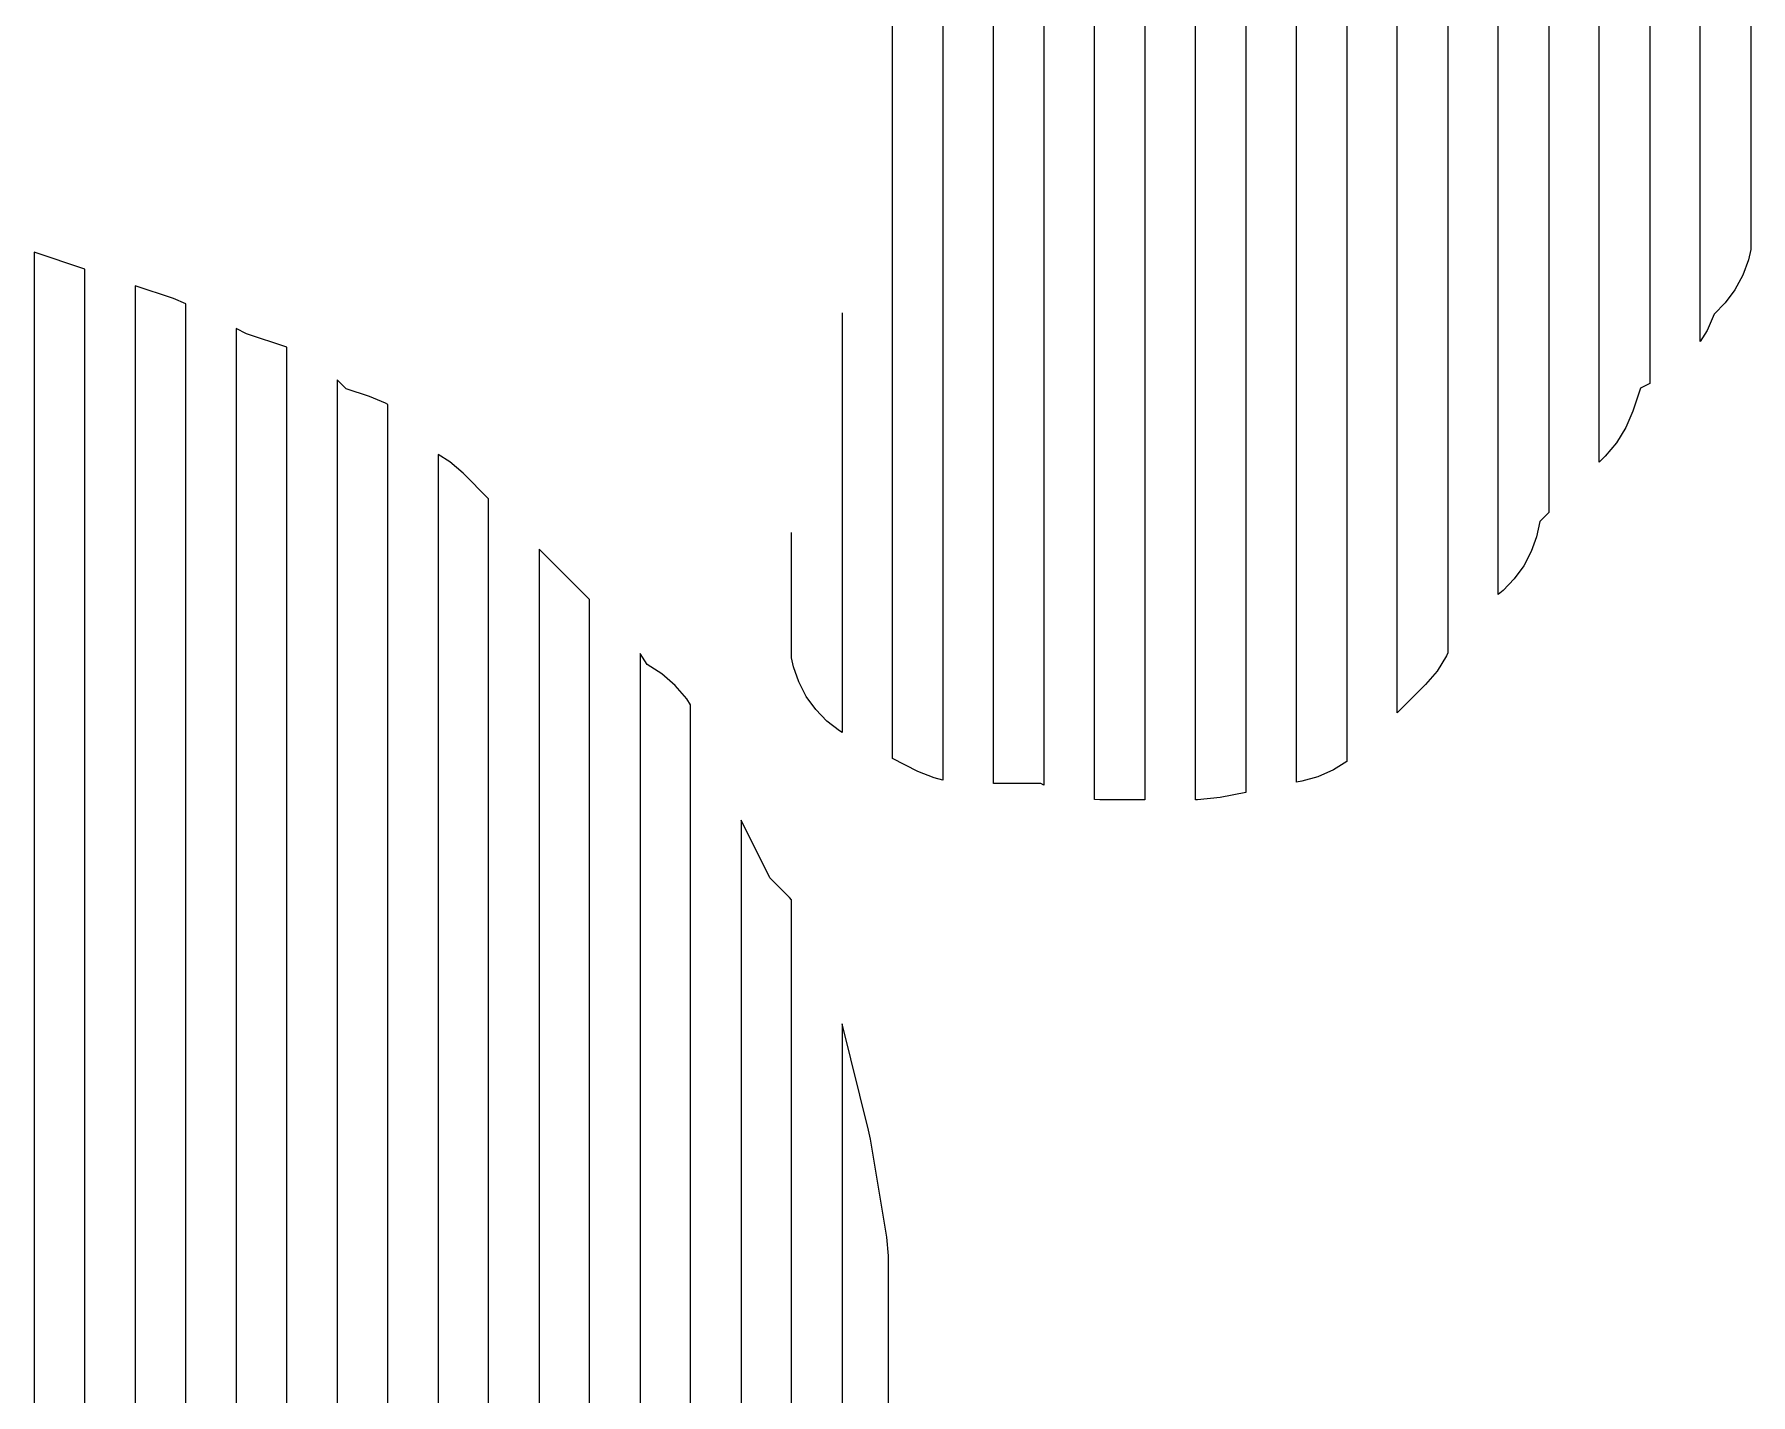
# Model space of a CAD drawing. Header units: millimetres. Extents: x -6 to 1890, y -8 to 898.
# Drawn here: x 1629.6 to 1765.6, y 213.9 to 321.7 of the extents above; entities that cross this region are included whole.
import ezdxf

# ---------------------------------------------------------------- set-up
doc = ezdxf.new("R2010")
doc.units = ezdxf.units.MM
doc.layers.add('PASSADAS_COMPLETAS', color=1, linetype='CONTINUOUS')
doc.layers.add('PECAS_2D', color=3, linetype='CONTINUOUS')

msp = doc.modelspace()

# ---------------------------------------------------------------- linework, layer by layer
at = {"layer": 'PASSADAS_COMPLETAS'}
for points in [[(1709.578, 406.779), (1709.578, 272.543), (1709.578, 271.253), (1709.578, 269.962), (1709.578, 268.671), (1709.578, 267.38), (1709.578, 266.09), (1709.578, 262.217), (1709.325, 262.347), (1705.578, 262.347), (1705.578, 266.222), (1705.578, 267.513), (1705.578, 268.805), (1705.578, 270.096), (1705.578, 271.388), (1705.578, 280.429), (1705.578, 297.22), (1705.578, 299.803), (1705.578, 332.094)], [(1717.578, 399.331), (1717.578, 271.393), (1717.578, 270.1), (1717.578, 268.808), (1717.578, 267.516), (1717.578, 266.223), (1717.578, 264.931), (1717.578, 261.054), (1714, 261.054), (1713.578, 261.082), (1713.578, 264.966), (1713.578, 266.26), (1713.578, 267.554), (1713.578, 268.849), (1713.578, 270.143), (1713.578, 271.438), (1713.578, 274.026), (1713.578, 403.466)], [(1725.578, 388.287), (1725.578, 271.977), (1725.578, 270.685), (1725.578, 269.392), (1725.578, 268.1), (1725.578, 266.808), (1725.578, 265.515), (1725.578, 261.638), (1723.54, 261.231), (1721.755, 261.054), (1721.578, 261.054), (1721.578, 264.948), (1721.578, 266.245), (1721.578, 267.543), (1721.578, 268.841), (1721.578, 270.139), (1721.578, 271.437), (1721.578, 393.43)], [(1733.578, 373.065), (1733.578, 275.774), (1733.578, 274.477), (1733.578, 273.18), (1733.578, 271.883), (1733.578, 270.585), (1733.578, 269.288), (1733.578, 264.099), (1732.512, 263.424), (1731.284, 262.879), (1730.003, 262.523), (1729.578, 262.438), (1729.578, 266.324), (1729.578, 267.62), (1729.578, 268.915), (1729.578, 270.21), (1729.578, 271.506), (1729.578, 272.801), (1729.578, 382.902)], [(1741.578, 339.723), (1741.578, 312.65), (1741.578, 311.361), (1741.578, 310.072), (1741.578, 308.783), (1741.578, 306.205), (1741.578, 301.048), (1741.578, 299.759), (1741.578, 298.47), (1741.578, 297.18), (1741.578, 294.602), (1741.578, 293.313), (1741.578, 292.024), (1741.578, 290.734), (1741.578, 289.445), (1741.578, 288.156), (1741.578, 286.867), (1741.578, 285.578), (1741.578, 284.289), (1741.578, 282.999), (1741.578, 281.71), (1741.578, 280.421), (1741.578, 279.132), (1741.578, 277.843), (1741.578, 272.686), (1741.477, 272.447), (1740.736, 271.247), (1739.824, 270.183), (1737.578, 267.937), (1737.578, 273.124), (1737.578, 274.421), (1737.578, 275.718), (1737.578, 277.014), (1737.578, 278.311), (1737.578, 279.608), (1737.578, 280.905), (1737.578, 282.202), (1737.578, 283.498), (1737.578, 286.092), (1737.578, 287.389), (1737.578, 288.686), (1737.578, 361.306)], [(1701.578, 328.641), (1701.578, 300.159), (1701.578, 298.865), (1701.578, 297.57), (1701.578, 296.276), (1701.578, 292.392), (1701.578, 291.097), (1701.578, 289.803), (1701.578, 285.919), (1701.578, 284.624), (1701.578, 283.33), (1701.578, 274.267), (1701.578, 272.973), (1701.578, 271.678), (1701.578, 270.384), (1701.578, 269.089), (1701.578, 267.794), (1701.578, 262.616), (1700.888, 262.779), (1699.589, 263.307), (1697.578, 264.313), (1697.578, 269.501), (1697.578, 270.798), (1697.578, 272.094), (1697.578, 273.391), (1697.578, 274.688), (1697.578, 279.876), (1697.578, 281.173), (1697.578, 282.47), (1697.578, 283.767), (1697.578, 285.063), (1697.578, 286.36), (1697.578, 342.127)], [(1749.578, 322.605), (1749.578, 321.312), (1749.578, 320.019), (1749.578, 318.726), (1749.578, 317.433), (1749.578, 316.14), (1749.578, 314.847), (1749.578, 313.554), (1749.578, 312.261), (1749.578, 310.968), (1749.578, 309.675), (1749.578, 308.382), (1749.578, 307.089), (1749.578, 305.796), (1749.578, 304.503), (1749.578, 303.21), (1749.578, 301.917), (1749.578, 300.624), (1749.578, 299.331), (1749.578, 298.038), (1749.578, 296.745), (1749.578, 295.452), (1749.578, 294.159), (1749.578, 292.866), (1749.578, 291.573), (1749.578, 290.28), (1749.578, 288.987), (1749.578, 283.815), (1748.862, 283.099), (1748.609, 281.9), (1748.186, 280.718), (1747.594, 279.59), (1746.846, 278.551), (1745.964, 277.631), (1745.578, 277.327), (1745.578, 283.821), (1745.578, 285.12), (1745.578, 286.419), (1745.578, 287.717), (1745.578, 289.016), (1745.578, 290.315), (1745.578, 291.614), (1745.578, 292.913), (1745.578, 294.212), (1745.578, 295.51), (1745.578, 296.809), (1745.578, 299.407), (1745.578, 300.706), (1745.578, 302.005), (1745.578, 303.303), (1745.578, 304.602), (1745.578, 305.901), (1745.578, 307.2), (1745.578, 308.499), (1745.578, 309.798), (1745.578, 311.096), (1745.578, 312.395), (1745.578, 313.694), (1745.578, 314.993), (1745.578, 316.292), (1745.578, 317.59), (1745.578, 318.889), (1745.578, 320.188), (1745.578, 321.487), (1745.578, 322.786)], [(1757.578, 322.668), (1757.578, 321.367), (1757.578, 320.066), (1757.578, 318.766), (1757.578, 317.465), (1757.578, 316.164), (1757.578, 314.863), (1757.578, 313.562), (1757.578, 312.261), (1757.578, 310.96), (1757.578, 309.659), (1757.578, 307.058), (1757.578, 305.757), (1757.578, 304.456), (1757.578, 303.155), (1757.578, 301.854), (1757.578, 300.553), (1757.578, 299.252), (1757.578, 297.952), (1757.578, 294.049), (1756.854, 293.676), (1756.241, 291.836), (1755.696, 290.544), (1754.954, 289.344), (1754.042, 288.279), (1753.578, 287.815), (1753.578, 293.013), (1753.578, 294.312), (1753.578, 295.612), (1753.578, 296.911), (1753.578, 298.211), (1753.578, 299.51), (1753.578, 300.81), (1753.578, 302.109), (1753.578, 303.409), (1753.578, 304.708), (1753.578, 306.008), (1753.578, 307.308), (1753.578, 309.907), (1753.578, 311.206), (1753.578, 312.506), (1753.578, 313.805), (1753.578, 315.105), (1753.578, 316.404), (1753.578, 317.704), (1753.578, 319.003), (1753.578, 320.303), (1753.578, 321.602), (1753.578, 322.902)], [(1765.578, 322.787), (1765.578, 304.663), (1765.401, 303.829), (1764.952, 302.608), (1764.334, 301.463), (1763.568, 300.428), (1762.682, 299.529), (1762.131, 298.245), (1761.578, 297.365), (1761.578, 306.384), (1761.578, 307.673), (1761.578, 308.961), (1761.578, 310.25), (1761.578, 311.538), (1761.578, 312.827), (1761.578, 314.115), (1761.578, 315.404), (1761.578, 316.692), (1761.578, 317.98), (1761.578, 319.269), (1761.578, 320.557), (1761.578, 323.134)], [(1633.578, 169.831), (1633.578, 216.413), (1633.578, 217.707), (1633.578, 219.001), (1633.578, 220.295), (1633.578, 221.589), (1633.578, 222.883), (1633.578, 224.177), (1633.578, 225.47), (1633.578, 226.764), (1633.578, 229.352), (1633.578, 274.64), (1633.578, 275.934), (1633.578, 277.228), (1633.578, 278.522), (1633.578, 279.816), (1633.578, 281.11), (1633.578, 282.404), (1633.578, 283.698), (1633.578, 284.992), (1633.578, 286.286), (1633.578, 287.579), (1633.578, 288.873), (1633.578, 290.167), (1633.578, 291.461), (1633.578, 292.755), (1633.578, 294.049), (1633.578, 295.343), (1633.578, 296.637), (1633.578, 297.931), (1633.578, 299.225), (1633.578, 303.107), (1629.578, 304.44), (1629.578, 300.569), (1629.578, 299.279), (1629.578, 297.989), (1629.578, 296.698), (1629.578, 295.408), (1629.578, 294.118), (1629.578, 292.828), (1629.578, 291.537), (1629.578, 290.247), (1629.578, 288.957), (1629.578, 287.666), (1629.578, 286.376), (1629.578, 285.086), (1629.578, 283.796), (1629.578, 282.505), (1629.578, 281.215), (1629.578, 279.925), (1629.578, 278.635), (1629.578, 277.344), (1629.578, 234.765), (1629.578, 232.185), (1629.578, 230.895), (1629.578, 229.604), (1629.578, 228.314), (1629.578, 227.024), (1629.578, 225.733), (1629.578, 224.443), (1629.578, 208.96)], [(1641.578, 209.638), (1641.578, 270.553), (1641.578, 271.849), (1641.578, 273.145), (1641.578, 274.441), (1641.578, 275.737), (1641.578, 277.033), (1641.578, 278.329), (1641.578, 279.625), (1641.578, 280.921), (1641.578, 282.217), (1641.578, 283.513), (1641.578, 284.809), (1641.578, 286.105), (1641.578, 287.401), (1641.578, 288.698), (1641.578, 289.994), (1641.578, 291.29), (1641.578, 292.586), (1641.578, 293.882), (1641.578, 295.178), (1641.578, 300.362), (1640.613, 300.762), (1637.578, 301.773), (1637.578, 297.898), (1637.578, 296.607), (1637.578, 295.315), (1637.578, 294.024), (1637.578, 292.732), (1637.578, 291.44), (1637.578, 290.149), (1637.578, 288.857), (1637.578, 287.565), (1637.578, 286.274), (1637.578, 284.982), (1637.578, 283.69), (1637.578, 282.399), (1637.578, 281.107), (1637.578, 279.816), (1637.578, 278.524), (1637.578, 277.232), (1637.578, 275.941), (1637.578, 274.649), (1637.578, 273.357), (1637.578, 272.066), (1637.578, 221.692), (1637.578, 220.4), (1637.578, 219.109), (1637.578, 217.817), (1637.578, 216.525), (1637.578, 215.234), (1637.578, 213.942), (1637.578, 212.651)], [(1693.578, 299.648), (1693.578, 266.386), (1693.37, 266.508), (1692.386, 267.281), (1691.501, 268.202), (1690.748, 269.248), (1690.149, 270.39), (1689.722, 271.593), (1689.578, 272.292), (1689.578, 282.235)], [(1649.578, 163.982), (1649.578, 264.647), (1649.578, 267.228), (1649.578, 268.519), (1649.578, 269.809), (1649.578, 271.1), (1649.578, 272.391), (1649.578, 273.681), (1649.578, 274.972), (1649.578, 276.262), (1649.578, 277.553), (1649.578, 278.843), (1649.578, 280.134), (1649.578, 281.425), (1649.578, 282.715), (1649.578, 284.006), (1649.578, 285.296), (1649.578, 286.587), (1649.578, 287.878), (1649.578, 290.459), (1649.578, 291.749), (1649.578, 296.912), (1646.397, 297.972), (1645.578, 298.382), (1645.578, 293.217), (1645.578, 291.926), (1645.578, 290.635), (1645.578, 289.344), (1645.578, 288.053), (1645.578, 286.762), (1645.578, 285.471), (1645.578, 284.18), (1645.578, 282.889), (1645.578, 281.598), (1645.578, 280.307), (1645.578, 279.016), (1645.578, 277.725), (1645.578, 276.434), (1645.578, 275.143), (1645.578, 273.852), (1645.578, 272.561), (1645.578, 271.27), (1645.578, 269.979), (1645.578, 268.688), (1645.578, 267.397), (1645.578, 171.861)], [(1657.578, 154.426), (1657.578, 256.266), (1657.578, 258.844), (1657.578, 260.133), (1657.578, 261.422), (1657.578, 262.711), (1657.578, 264), (1657.578, 265.289), (1657.578, 266.578), (1657.578, 269.157), (1657.578, 270.446), (1657.578, 271.735), (1657.578, 273.024), (1657.578, 274.313), (1657.578, 275.602), (1657.578, 276.891), (1657.578, 278.18), (1657.578, 279.469), (1657.578, 280.759), (1657.578, 282.048), (1657.578, 283.337), (1657.578, 284.626), (1657.578, 285.915), (1657.578, 292.361), (1657.4, 292.47), (1656.125, 293.006), (1654.285, 293.619), (1653.578, 294.326), (1653.578, 289.16), (1653.578, 287.868), (1653.578, 286.576), (1653.578, 285.285), (1653.578, 283.993), (1653.578, 282.701), (1653.578, 281.41), (1653.578, 280.118), (1653.578, 278.826), (1653.578, 277.535), (1653.578, 276.243), (1653.578, 274.952), (1653.578, 273.66), (1653.578, 272.368), (1653.578, 271.077), (1653.578, 269.785), (1653.578, 268.493), (1653.578, 267.202), (1653.578, 265.91), (1653.578, 263.327), (1653.578, 260.743), (1653.578, 158.704)], [(1665.578, 148.059), (1665.578, 243.598), (1665.578, 244.889), (1665.578, 246.18), (1665.578, 247.471), (1665.578, 248.762), (1665.578, 250.053), (1665.578, 251.344), (1665.578, 252.635), (1665.578, 253.926), (1665.578, 255.217), (1665.578, 256.508), (1665.578, 257.799), (1665.578, 259.09), (1665.578, 260.381), (1665.578, 261.672), (1665.578, 262.963), (1665.578, 264.254), (1665.578, 265.545), (1665.578, 266.837), (1665.578, 268.128), (1665.578, 269.419), (1665.578, 270.71), (1665.578, 272.001), (1665.578, 273.292), (1665.578, 274.583), (1665.578, 275.874), (1665.578, 277.165), (1665.578, 278.456), (1665.578, 279.747), (1665.578, 284.911), (1663.56, 286.93), (1662.503, 287.835), (1661.578, 288.41), (1661.578, 283.217), (1661.578, 281.918), (1661.578, 280.62), (1661.578, 279.321), (1661.578, 278.023), (1661.578, 276.725), (1661.578, 275.426), (1661.578, 274.128), (1661.578, 272.829), (1661.578, 271.531), (1661.578, 270.233), (1661.578, 268.934), (1661.578, 266.337), (1661.578, 265.039), (1661.578, 263.741), (1661.578, 262.442), (1661.578, 261.144), (1661.578, 259.845), (1661.578, 258.547), (1661.578, 257.249), (1661.578, 255.95), (1661.578, 254.652), (1661.578, 253.353), (1661.578, 252.055), (1661.578, 152.078)], [(1673.578, 140.259), (1673.578, 224.055), (1673.578, 226.634), (1673.578, 229.212), (1673.578, 230.501), (1673.578, 231.79), (1673.578, 233.079), (1673.578, 234.369), (1673.578, 235.658), (1673.578, 236.947), (1673.578, 238.236), (1673.578, 239.525), (1673.578, 240.814), (1673.578, 242.104), (1673.578, 243.393), (1673.578, 244.682), (1673.578, 245.971), (1673.578, 247.26), (1673.578, 248.549), (1673.578, 249.839), (1673.578, 251.128), (1673.578, 252.417), (1673.578, 253.706), (1673.578, 254.995), (1673.578, 256.285), (1673.578, 260.152), (1673.578, 261.441), (1673.578, 262.73), (1673.578, 264.02), (1673.578, 265.309), (1673.578, 266.598), (1673.578, 267.887), (1673.578, 269.176), (1673.578, 270.465), (1673.578, 276.911), (1669.578, 280.911), (1669.578, 275.748), (1669.578, 274.457), (1669.578, 273.167), (1669.578, 271.876), (1669.578, 270.585), (1669.578, 269.294), (1669.578, 268.004), (1669.578, 266.713), (1669.578, 265.422), (1669.578, 264.131), (1669.578, 262.841), (1669.578, 261.55), (1669.578, 260.259), (1669.578, 258.968), (1669.578, 257.678), (1669.578, 256.387), (1669.578, 253.805), (1669.578, 252.514), (1669.578, 251.224), (1669.578, 249.933), (1669.578, 248.642), (1669.578, 247.351), (1669.578, 246.061), (1669.578, 244.77), (1669.578, 243.479), (1669.578, 242.188), (1669.578, 240.898), (1669.578, 239.607), (1669.578, 238.316), (1669.578, 237.025), (1669.578, 235.734), (1669.578, 144.09)], [(1681.578, 212.804), (1681.578, 214.101), (1681.578, 215.398), (1681.578, 216.695), (1681.578, 217.992), (1681.578, 219.289), (1681.578, 220.586), (1681.578, 221.883), (1681.578, 223.18), (1681.578, 224.477), (1681.578, 225.774), (1681.578, 227.07), (1681.578, 228.367), (1681.578, 229.664), (1681.578, 232.258), (1681.578, 233.555), (1681.578, 234.852), (1681.578, 236.149), (1681.578, 237.446), (1681.578, 238.743), (1681.578, 240.04), (1681.578, 241.337), (1681.578, 242.634), (1681.578, 243.931), (1681.578, 245.228), (1681.578, 246.525), (1681.578, 247.822), (1681.578, 249.118), (1681.578, 250.415), (1681.578, 251.712), (1681.578, 253.009), (1681.578, 254.306), (1681.578, 255.603), (1681.578, 256.9), (1681.578, 258.197), (1681.578, 259.494), (1681.578, 268.573), (1681.289, 269.043), (1680.369, 270.12), (1679.301, 271.036), (1678.126, 271.766), (1677.578, 272.647), (1677.578, 264.876), (1677.578, 262.286), (1677.578, 260.991), (1677.578, 259.696), (1677.578, 258.401), (1677.578, 257.106), (1677.578, 255.811), (1677.578, 254.516), (1677.578, 253.22), (1677.578, 251.925), (1677.578, 250.63), (1677.578, 249.335), (1677.578, 248.04), (1677.578, 246.745), (1677.578, 245.45), (1677.578, 244.155), (1677.578, 242.86), (1677.578, 241.564), (1677.578, 240.269), (1677.578, 238.974), (1677.578, 237.679), (1677.578, 236.384), (1677.578, 235.089), (1677.578, 232.499), (1677.578, 231.204), (1677.578, 229.908), (1677.578, 228.613), (1677.578, 227.318), (1677.578, 226.023), (1677.578, 224.728), (1677.578, 223.433), (1677.578, 222.138), (1677.578, 220.843), (1677.578, 219.548), (1677.578, 218.253), (1677.578, 215.662), (1677.578, 214.367), (1677.578, 213.072)], [(1689.578, 211.798), (1689.578, 214.381), (1689.578, 215.672), (1689.578, 216.964), (1689.578, 218.256), (1689.578, 219.547), (1689.578, 220.839), (1689.578, 222.13), (1689.578, 223.422), (1689.578, 224.713), (1689.578, 226.005), (1689.578, 227.296), (1689.578, 228.588), (1689.578, 229.88), (1689.578, 231.171), (1689.578, 232.463), (1689.578, 233.754), (1689.578, 235.046), (1689.578, 236.337), (1689.578, 237.629), (1689.578, 238.921), (1689.578, 240.212), (1689.578, 253.128), (1689.412, 253.322), (1687.871, 254.863), (1685.578, 259.448), (1685.578, 250.41), (1685.578, 249.119), (1685.578, 247.828), (1685.578, 245.245), (1685.578, 243.954), (1685.578, 242.663), (1685.578, 241.372), (1685.578, 240.08), (1685.578, 238.789), (1685.578, 237.498), (1685.578, 236.207), (1685.578, 234.915), (1685.578, 233.624), (1685.578, 232.333), (1685.578, 231.042), (1685.578, 229.751), (1685.578, 228.459), (1685.578, 227.168), (1685.578, 225.877), (1685.578, 224.586), (1685.578, 223.295), (1685.578, 222.003), (1685.578, 220.712), (1685.578, 219.421), (1685.578, 218.13), (1685.578, 216.839), (1685.578, 215.547), (1685.578, 214.256), (1685.578, 212.965)], [(1697.248, 205.524), (1697.248, 224.913), (1697.124, 226.409), (1695.831, 234.164), (1695.683, 234.876), (1693.578, 243.297), (1693.578, 199.34)]]:
    msp.add_lwpolyline(points, dxfattribs=at)
at = {"layer": 'PECAS_2D'}
for points in [[(1709.578, 406.779), (1709.578, 272.543), (1709.578, 271.253), (1709.578, 269.962), (1709.578, 268.671), (1709.578, 267.38), (1709.578, 266.09), (1709.578, 262.217), (1709.325, 262.347), (1705.578, 262.347), (1705.578, 266.222), (1705.578, 267.513), (1705.578, 268.805), (1705.578, 270.096), (1705.578, 271.388), (1705.578, 280.429), (1705.578, 297.22), (1705.578, 299.803), (1705.578, 332.094)], [(1717.578, 399.331), (1717.578, 271.393), (1717.578, 270.1), (1717.578, 268.808), (1717.578, 267.516), (1717.578, 266.223), (1717.578, 264.931), (1717.578, 261.054), (1714, 261.054), (1713.578, 261.082), (1713.578, 264.966), (1713.578, 266.26), (1713.578, 267.554), (1713.578, 268.849), (1713.578, 270.143), (1713.578, 271.438), (1713.578, 274.026), (1713.578, 403.466)], [(1725.578, 388.287), (1725.578, 271.977), (1725.578, 270.685), (1725.578, 269.392), (1725.578, 268.1), (1725.578, 266.808), (1725.578, 265.515), (1725.578, 261.638), (1723.54, 261.231), (1721.755, 261.054), (1721.578, 261.054), (1721.578, 264.948), (1721.578, 266.245), (1721.578, 267.543), (1721.578, 268.841), (1721.578, 270.139), (1721.578, 271.437), (1721.578, 393.43)], [(1733.578, 373.065), (1733.578, 275.774), (1733.578, 274.477), (1733.578, 273.18), (1733.578, 271.883), (1733.578, 270.585), (1733.578, 269.288), (1733.578, 264.099), (1732.512, 263.424), (1731.284, 262.879), (1730.003, 262.523), (1729.578, 262.438), (1729.578, 266.324), (1729.578, 267.62), (1729.578, 268.915), (1729.578, 270.21), (1729.578, 271.506), (1729.578, 272.801), (1729.578, 382.902)], [(1741.578, 339.723), (1741.578, 312.65), (1741.578, 311.361), (1741.578, 310.072), (1741.578, 308.783), (1741.578, 306.205), (1741.578, 301.048), (1741.578, 299.759), (1741.578, 298.47), (1741.578, 297.18), (1741.578, 294.602), (1741.578, 293.313), (1741.578, 292.024), (1741.578, 290.734), (1741.578, 289.445), (1741.578, 288.156), (1741.578, 286.867), (1741.578, 285.578), (1741.578, 284.289), (1741.578, 282.999), (1741.578, 281.71), (1741.578, 280.421), (1741.578, 279.132), (1741.578, 277.843), (1741.578, 272.686), (1741.477, 272.447), (1740.736, 271.247), (1739.824, 270.183), (1737.578, 267.937), (1737.578, 273.124), (1737.578, 274.421), (1737.578, 275.718), (1737.578, 277.014), (1737.578, 278.311), (1737.578, 279.608), (1737.578, 280.905), (1737.578, 282.202), (1737.578, 283.498), (1737.578, 286.092), (1737.578, 287.389), (1737.578, 288.686), (1737.578, 361.306)], [(1701.578, 328.641), (1701.578, 300.159), (1701.578, 298.865), (1701.578, 297.57), (1701.578, 296.276), (1701.578, 292.392), (1701.578, 291.097), (1701.578, 289.803), (1701.578, 285.919), (1701.578, 284.624), (1701.578, 283.33), (1701.578, 274.267), (1701.578, 272.973), (1701.578, 271.678), (1701.578, 270.384), (1701.578, 269.089), (1701.578, 267.794), (1701.578, 262.616), (1700.888, 262.779), (1699.589, 263.307), (1697.578, 264.313), (1697.578, 269.501), (1697.578, 270.798), (1697.578, 272.094), (1697.578, 273.391), (1697.578, 274.688), (1697.578, 279.876), (1697.578, 281.173), (1697.578, 282.47), (1697.578, 283.767), (1697.578, 285.063), (1697.578, 286.36), (1697.578, 342.127)], [(1749.578, 322.605), (1749.578, 321.312), (1749.578, 320.019), (1749.578, 318.726), (1749.578, 317.433), (1749.578, 316.14), (1749.578, 314.847), (1749.578, 313.554), (1749.578, 312.261), (1749.578, 310.968), (1749.578, 309.675), (1749.578, 308.382), (1749.578, 307.089), (1749.578, 305.796), (1749.578, 304.503), (1749.578, 303.21), (1749.578, 301.917), (1749.578, 300.624), (1749.578, 299.331), (1749.578, 298.038), (1749.578, 296.745), (1749.578, 295.452), (1749.578, 294.159), (1749.578, 292.866), (1749.578, 291.573), (1749.578, 290.28), (1749.578, 288.987), (1749.578, 283.815), (1748.862, 283.099), (1748.609, 281.9), (1748.186, 280.718), (1747.594, 279.59), (1746.846, 278.551), (1745.964, 277.631), (1745.578, 277.327), (1745.578, 283.821), (1745.578, 285.12), (1745.578, 286.419), (1745.578, 287.717), (1745.578, 289.016), (1745.578, 290.315), (1745.578, 291.614), (1745.578, 292.913), (1745.578, 294.212), (1745.578, 295.51), (1745.578, 296.809), (1745.578, 299.407), (1745.578, 300.706), (1745.578, 302.005), (1745.578, 303.303), (1745.578, 304.602), (1745.578, 305.901), (1745.578, 307.2), (1745.578, 308.499), (1745.578, 309.798), (1745.578, 311.096), (1745.578, 312.395), (1745.578, 313.694), (1745.578, 314.993), (1745.578, 316.292), (1745.578, 317.59), (1745.578, 318.889), (1745.578, 320.188), (1745.578, 321.487), (1745.578, 322.786)], [(1757.578, 322.668), (1757.578, 321.367), (1757.578, 320.066), (1757.578, 318.766), (1757.578, 317.465), (1757.578, 316.164), (1757.578, 314.863), (1757.578, 313.562), (1757.578, 312.261), (1757.578, 310.96), (1757.578, 309.659), (1757.578, 307.058), (1757.578, 305.757), (1757.578, 304.456), (1757.578, 303.155), (1757.578, 301.854), (1757.578, 300.553), (1757.578, 299.252), (1757.578, 297.952), (1757.578, 294.049), (1756.854, 293.676), (1756.241, 291.836), (1755.696, 290.544), (1754.954, 289.344), (1754.042, 288.279), (1753.578, 287.815), (1753.578, 293.013), (1753.578, 294.312), (1753.578, 295.612), (1753.578, 296.911), (1753.578, 298.211), (1753.578, 299.51), (1753.578, 300.81), (1753.578, 302.109), (1753.578, 303.409), (1753.578, 304.708), (1753.578, 306.008), (1753.578, 307.308), (1753.578, 309.907), (1753.578, 311.206), (1753.578, 312.506), (1753.578, 313.805), (1753.578, 315.105), (1753.578, 316.404), (1753.578, 317.704), (1753.578, 319.003), (1753.578, 320.303), (1753.578, 321.602), (1753.578, 322.902)], [(1765.578, 322.787), (1765.578, 304.663), (1765.401, 303.829), (1764.952, 302.608), (1764.334, 301.463), (1763.568, 300.428), (1762.682, 299.529), (1762.131, 298.245), (1761.578, 297.365), (1761.578, 306.384), (1761.578, 307.673), (1761.578, 308.961), (1761.578, 310.25), (1761.578, 311.538), (1761.578, 312.827), (1761.578, 314.115), (1761.578, 315.404), (1761.578, 316.692), (1761.578, 317.98), (1761.578, 319.269), (1761.578, 320.557), (1761.578, 323.134)], [(1633.578, 169.831), (1633.578, 216.413), (1633.578, 217.707), (1633.578, 219.001), (1633.578, 220.295), (1633.578, 221.589), (1633.578, 222.883), (1633.578, 224.177), (1633.578, 225.47), (1633.578, 226.764), (1633.578, 229.352), (1633.578, 274.64), (1633.578, 275.934), (1633.578, 277.228), (1633.578, 278.522), (1633.578, 279.816), (1633.578, 281.11), (1633.578, 282.404), (1633.578, 283.698), (1633.578, 284.992), (1633.578, 286.286), (1633.578, 287.579), (1633.578, 288.873), (1633.578, 290.167), (1633.578, 291.461), (1633.578, 292.755), (1633.578, 294.049), (1633.578, 295.343), (1633.578, 296.637), (1633.578, 297.931), (1633.578, 299.225), (1633.578, 303.107), (1629.578, 304.44), (1629.578, 300.569), (1629.578, 299.279), (1629.578, 297.989), (1629.578, 296.698), (1629.578, 295.408), (1629.578, 294.118), (1629.578, 292.828), (1629.578, 291.537), (1629.578, 290.247), (1629.578, 288.957), (1629.578, 287.666), (1629.578, 286.376), (1629.578, 285.086), (1629.578, 283.796), (1629.578, 282.505), (1629.578, 281.215), (1629.578, 279.925), (1629.578, 278.635), (1629.578, 277.344), (1629.578, 234.765), (1629.578, 232.185), (1629.578, 230.895), (1629.578, 229.604), (1629.578, 228.314), (1629.578, 227.024), (1629.578, 225.733), (1629.578, 224.443), (1629.578, 208.96)], [(1641.578, 209.638), (1641.578, 270.553), (1641.578, 271.849), (1641.578, 273.145), (1641.578, 274.441), (1641.578, 275.737), (1641.578, 277.033), (1641.578, 278.329), (1641.578, 279.625), (1641.578, 280.921), (1641.578, 282.217), (1641.578, 283.513), (1641.578, 284.809), (1641.578, 286.105), (1641.578, 287.401), (1641.578, 288.698), (1641.578, 289.994), (1641.578, 291.29), (1641.578, 292.586), (1641.578, 293.882), (1641.578, 295.178), (1641.578, 300.362), (1640.613, 300.762), (1637.578, 301.773), (1637.578, 297.898), (1637.578, 296.607), (1637.578, 295.315), (1637.578, 294.024), (1637.578, 292.732), (1637.578, 291.44), (1637.578, 290.149), (1637.578, 288.857), (1637.578, 287.565), (1637.578, 286.274), (1637.578, 284.982), (1637.578, 283.69), (1637.578, 282.399), (1637.578, 281.107), (1637.578, 279.816), (1637.578, 278.524), (1637.578, 277.232), (1637.578, 275.941), (1637.578, 274.649), (1637.578, 273.357), (1637.578, 272.066), (1637.578, 221.692), (1637.578, 220.4), (1637.578, 219.109), (1637.578, 217.817), (1637.578, 216.525), (1637.578, 215.234), (1637.578, 213.942), (1637.578, 212.651)], [(1693.578, 299.648), (1693.578, 266.386), (1693.37, 266.508), (1692.386, 267.281), (1691.501, 268.202), (1690.748, 269.248), (1690.149, 270.39), (1689.722, 271.593), (1689.578, 272.292), (1689.578, 282.235)], [(1649.578, 163.982), (1649.578, 264.647), (1649.578, 267.228), (1649.578, 268.519), (1649.578, 269.809), (1649.578, 271.1), (1649.578, 272.391), (1649.578, 273.681), (1649.578, 274.972), (1649.578, 276.262), (1649.578, 277.553), (1649.578, 278.843), (1649.578, 280.134), (1649.578, 281.425), (1649.578, 282.715), (1649.578, 284.006), (1649.578, 285.296), (1649.578, 286.587), (1649.578, 287.878), (1649.578, 290.459), (1649.578, 291.749), (1649.578, 296.912), (1646.397, 297.972), (1645.578, 298.382), (1645.578, 293.217), (1645.578, 291.926), (1645.578, 290.635), (1645.578, 289.344), (1645.578, 288.053), (1645.578, 286.762), (1645.578, 285.471), (1645.578, 284.18), (1645.578, 282.889), (1645.578, 281.598), (1645.578, 280.307), (1645.578, 279.016), (1645.578, 277.725), (1645.578, 276.434), (1645.578, 275.143), (1645.578, 273.852), (1645.578, 272.561), (1645.578, 271.27), (1645.578, 269.979), (1645.578, 268.688), (1645.578, 267.397), (1645.578, 171.861)], [(1657.578, 154.426), (1657.578, 256.266), (1657.578, 258.844), (1657.578, 260.133), (1657.578, 261.422), (1657.578, 262.711), (1657.578, 264), (1657.578, 265.289), (1657.578, 266.578), (1657.578, 269.157), (1657.578, 270.446), (1657.578, 271.735), (1657.578, 273.024), (1657.578, 274.313), (1657.578, 275.602), (1657.578, 276.891), (1657.578, 278.18), (1657.578, 279.469), (1657.578, 280.759), (1657.578, 282.048), (1657.578, 283.337), (1657.578, 284.626), (1657.578, 285.915), (1657.578, 292.361), (1657.4, 292.47), (1656.125, 293.006), (1654.285, 293.619), (1653.578, 294.326), (1653.578, 289.16), (1653.578, 287.868), (1653.578, 286.576), (1653.578, 285.285), (1653.578, 283.993), (1653.578, 282.701), (1653.578, 281.41), (1653.578, 280.118), (1653.578, 278.826), (1653.578, 277.535), (1653.578, 276.243), (1653.578, 274.952), (1653.578, 273.66), (1653.578, 272.368), (1653.578, 271.077), (1653.578, 269.785), (1653.578, 268.493), (1653.578, 267.202), (1653.578, 265.91), (1653.578, 263.327), (1653.578, 260.743), (1653.578, 158.704)], [(1665.578, 148.059), (1665.578, 243.598), (1665.578, 244.889), (1665.578, 246.18), (1665.578, 247.471), (1665.578, 248.762), (1665.578, 250.053), (1665.578, 251.344), (1665.578, 252.635), (1665.578, 253.926), (1665.578, 255.217), (1665.578, 256.508), (1665.578, 257.799), (1665.578, 259.09), (1665.578, 260.381), (1665.578, 261.672), (1665.578, 262.963), (1665.578, 264.254), (1665.578, 265.545), (1665.578, 266.837), (1665.578, 268.128), (1665.578, 269.419), (1665.578, 270.71), (1665.578, 272.001), (1665.578, 273.292), (1665.578, 274.583), (1665.578, 275.874), (1665.578, 277.165), (1665.578, 278.456), (1665.578, 279.747), (1665.578, 284.911), (1663.56, 286.93), (1662.503, 287.835), (1661.578, 288.41), (1661.578, 283.217), (1661.578, 281.918), (1661.578, 280.62), (1661.578, 279.321), (1661.578, 278.023), (1661.578, 276.725), (1661.578, 275.426), (1661.578, 274.128), (1661.578, 272.829), (1661.578, 271.531), (1661.578, 270.233), (1661.578, 268.934), (1661.578, 266.337), (1661.578, 265.039), (1661.578, 263.741), (1661.578, 262.442), (1661.578, 261.144), (1661.578, 259.845), (1661.578, 258.547), (1661.578, 257.249), (1661.578, 255.95), (1661.578, 254.652), (1661.578, 253.353), (1661.578, 252.055), (1661.578, 152.078)], [(1673.578, 140.259), (1673.578, 224.055), (1673.578, 226.634), (1673.578, 229.212), (1673.578, 230.501), (1673.578, 231.79), (1673.578, 233.079), (1673.578, 234.369), (1673.578, 235.658), (1673.578, 236.947), (1673.578, 238.236), (1673.578, 239.525), (1673.578, 240.814), (1673.578, 242.104), (1673.578, 243.393), (1673.578, 244.682), (1673.578, 245.971), (1673.578, 247.26), (1673.578, 248.549), (1673.578, 249.839), (1673.578, 251.128), (1673.578, 252.417), (1673.578, 253.706), (1673.578, 254.995), (1673.578, 256.285), (1673.578, 260.152), (1673.578, 261.441), (1673.578, 262.73), (1673.578, 264.02), (1673.578, 265.309), (1673.578, 266.598), (1673.578, 267.887), (1673.578, 269.176), (1673.578, 270.465), (1673.578, 276.911), (1669.578, 280.911), (1669.578, 275.748), (1669.578, 274.457), (1669.578, 273.167), (1669.578, 271.876), (1669.578, 270.585), (1669.578, 269.294), (1669.578, 268.004), (1669.578, 266.713), (1669.578, 265.422), (1669.578, 264.131), (1669.578, 262.841), (1669.578, 261.55), (1669.578, 260.259), (1669.578, 258.968), (1669.578, 257.678), (1669.578, 256.387), (1669.578, 253.805), (1669.578, 252.514), (1669.578, 251.224), (1669.578, 249.933), (1669.578, 248.642), (1669.578, 247.351), (1669.578, 246.061), (1669.578, 244.77), (1669.578, 243.479), (1669.578, 242.188), (1669.578, 240.898), (1669.578, 239.607), (1669.578, 238.316), (1669.578, 237.025), (1669.578, 235.734), (1669.578, 144.09)], [(1681.578, 212.804), (1681.578, 214.101), (1681.578, 215.398), (1681.578, 216.695), (1681.578, 217.992), (1681.578, 219.289), (1681.578, 220.586), (1681.578, 221.883), (1681.578, 223.18), (1681.578, 224.477), (1681.578, 225.774), (1681.578, 227.07), (1681.578, 228.367), (1681.578, 229.664), (1681.578, 232.258), (1681.578, 233.555), (1681.578, 234.852), (1681.578, 236.149), (1681.578, 237.446), (1681.578, 238.743), (1681.578, 240.04), (1681.578, 241.337), (1681.578, 242.634), (1681.578, 243.931), (1681.578, 245.228), (1681.578, 246.525), (1681.578, 247.822), (1681.578, 249.118), (1681.578, 250.415), (1681.578, 251.712), (1681.578, 253.009), (1681.578, 254.306), (1681.578, 255.603), (1681.578, 256.9), (1681.578, 258.197), (1681.578, 259.494), (1681.578, 268.573), (1681.289, 269.043), (1680.369, 270.12), (1679.301, 271.036), (1678.126, 271.766), (1677.578, 272.647), (1677.578, 264.876), (1677.578, 262.286), (1677.578, 260.991), (1677.578, 259.696), (1677.578, 258.401), (1677.578, 257.106), (1677.578, 255.811), (1677.578, 254.516), (1677.578, 253.22), (1677.578, 251.925), (1677.578, 250.63), (1677.578, 249.335), (1677.578, 248.04), (1677.578, 246.745), (1677.578, 245.45), (1677.578, 244.155), (1677.578, 242.86), (1677.578, 241.564), (1677.578, 240.269), (1677.578, 238.974), (1677.578, 237.679), (1677.578, 236.384), (1677.578, 235.089), (1677.578, 232.499), (1677.578, 231.204), (1677.578, 229.908), (1677.578, 228.613), (1677.578, 227.318), (1677.578, 226.023), (1677.578, 224.728), (1677.578, 223.433), (1677.578, 222.138), (1677.578, 220.843), (1677.578, 219.548), (1677.578, 218.253), (1677.578, 215.662), (1677.578, 214.367), (1677.578, 213.072)], [(1689.578, 211.798), (1689.578, 214.381), (1689.578, 215.672), (1689.578, 216.964), (1689.578, 218.256), (1689.578, 219.547), (1689.578, 220.839), (1689.578, 222.13), (1689.578, 223.422), (1689.578, 224.713), (1689.578, 226.005), (1689.578, 227.296), (1689.578, 228.588), (1689.578, 229.88), (1689.578, 231.171), (1689.578, 232.463), (1689.578, 233.754), (1689.578, 235.046), (1689.578, 236.337), (1689.578, 237.629), (1689.578, 238.921), (1689.578, 240.212), (1689.578, 253.128), (1689.412, 253.322), (1687.871, 254.863), (1685.578, 259.448), (1685.578, 250.41), (1685.578, 249.119), (1685.578, 247.828), (1685.578, 245.245), (1685.578, 243.954), (1685.578, 242.663), (1685.578, 241.372), (1685.578, 240.08), (1685.578, 238.789), (1685.578, 237.498), (1685.578, 236.207), (1685.578, 234.915), (1685.578, 233.624), (1685.578, 232.333), (1685.578, 231.042), (1685.578, 229.751), (1685.578, 228.459), (1685.578, 227.168), (1685.578, 225.877), (1685.578, 224.586), (1685.578, 223.295), (1685.578, 222.003), (1685.578, 220.712), (1685.578, 219.421), (1685.578, 218.13), (1685.578, 216.839), (1685.578, 215.547), (1685.578, 214.256), (1685.578, 212.965)], [(1697.248, 205.524), (1697.248, 224.913), (1697.124, 226.409), (1695.831, 234.164), (1695.683, 234.876), (1693.578, 243.297), (1693.578, 199.34)]]:
    msp.add_lwpolyline(points, dxfattribs=at)

doc.saveas('drawing.dxf')
